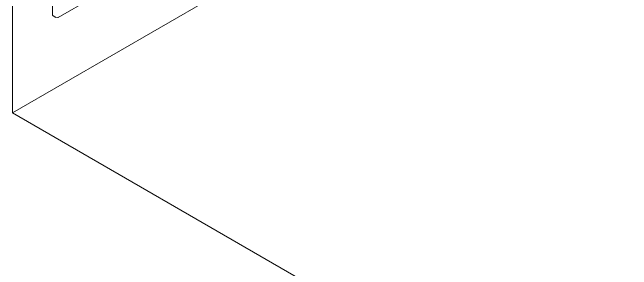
# Model space of a CAD drawing. Header units: millimetres. Extents: x 39 to 459, y 26 to 647.
# Drawn here: x 46.44 to 52.31, y 76.94 to 79.38 of the extents above; entities that cross this region are included whole.
import ezdxf

# ---------------------------------------------------------------- set-up
doc = ezdxf.new("R2010")
doc.units = ezdxf.units.MM

msp = doc.modelspace()

# ---------------------------------------------------------------- linework, layer by layer
at = {"color": 7, "linetype": 'Continuous', "lineweight": 15}
for p, q in [((46.4404, 78.4239), (91.6952, 104.5425)), ((46.4404, 80.2198), (46.4404, 78.4239)), ((46.8222, 79.9994), (46.8222, 79.3754)), ((47.6095, 79.752), (46.8759, 79.3286)), ((46.8222, 79.3754), (46.8222, 79.3504)), ((46.8269, 79.3439), (46.8533, 79.3286)), ((46.4404, 78.4239), (81.7957, 58.0188))]:
    msp.add_line(p, q, dxfattribs=at)
for centre, radius, start, end in [((46.8302, 79.3512), 0.00805, 185.72893, 245.61686), ((46.8646, 79.3505), 0.0246, 242.6158, 297.3842)]:
    msp.add_arc(centre, radius, start, end, dxfattribs=at)

doc.saveas('drawing.dxf')
